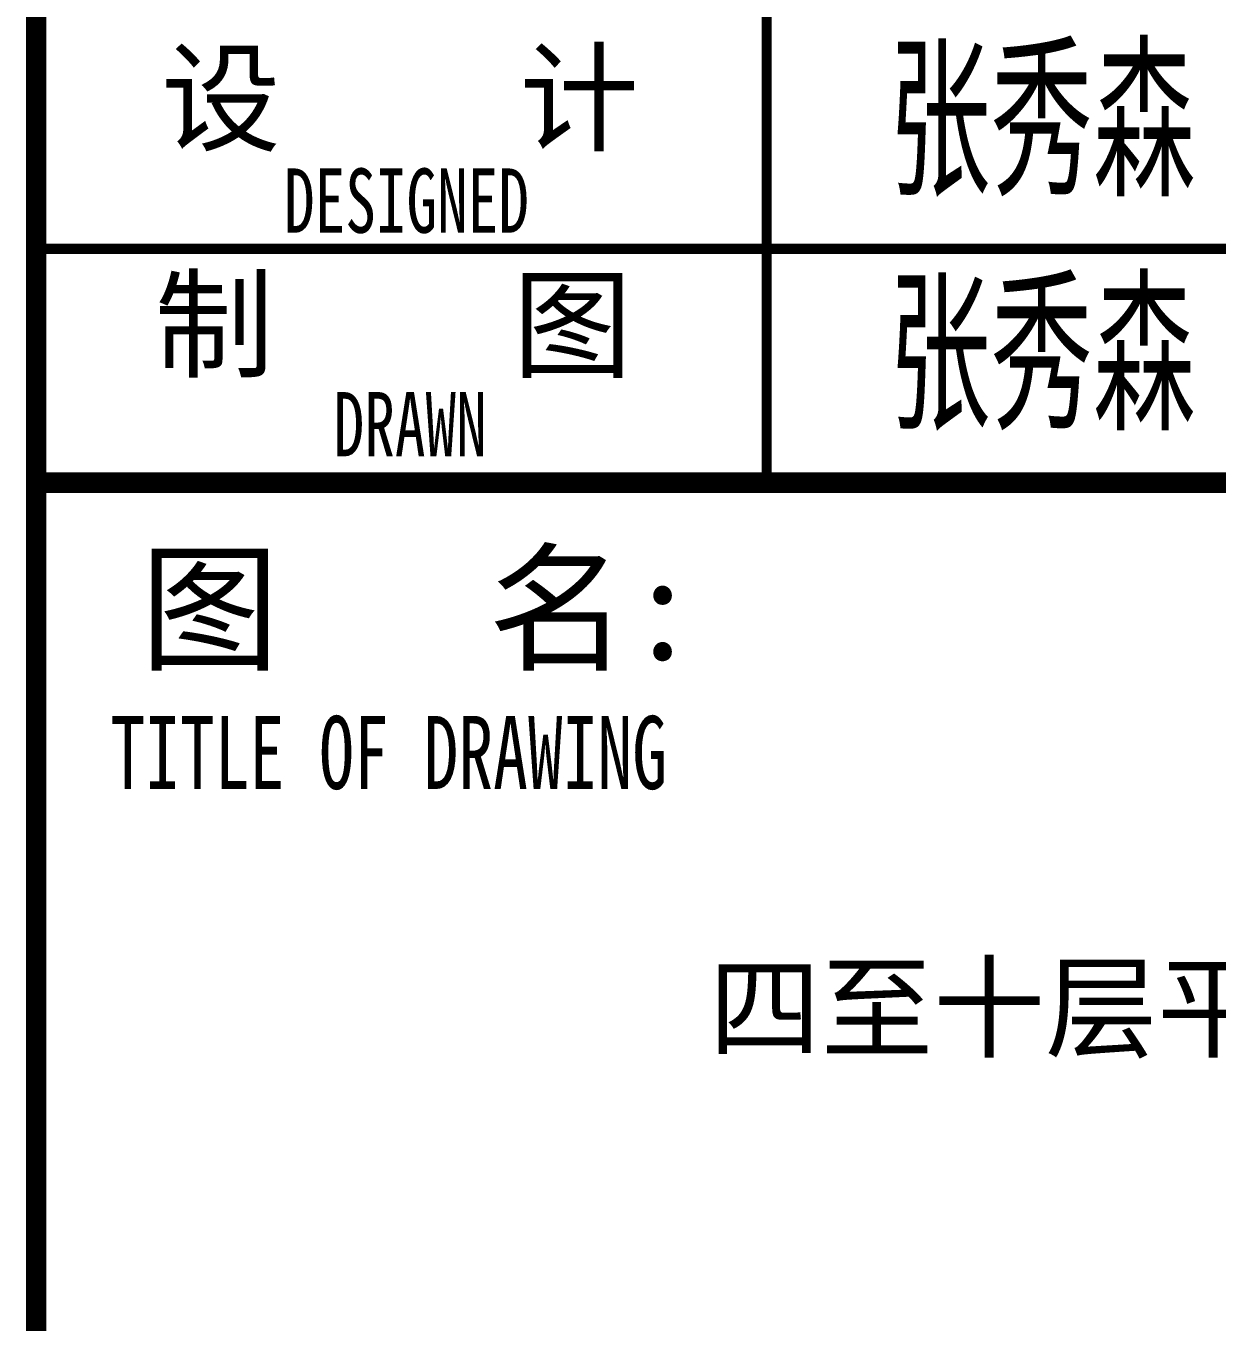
# Model space of a CAD drawing. Extents: x -518115 to 1124316, y -209821 to 1628073.
# Drawn here: x 889684 to 893760, y 415761 to 420195 of the extents above; entities that cross this region are included whole.
import ezdxf
from ezdxf.enums import TextEntityAlignment as Align

# ---------------------------------------------------------------- set-up
doc = ezdxf.new("R2010")
doc.units = 0
doc.header["$LTSCALE"] = 1000
doc.header["$MEASUREMENT"] = 0
doc.layers.add('可改文字', color=6, linetype='Continuous', lineweight=18)
doc.layers.add('图框', color=140, linetype='Continuous')
doc.layers.add('图签文字', color=147, linetype='Continuous')
doc.styles.add('宋体', font='', dxfattribs={"height": 50})
doc.styles.add('建筑图签-1', font='', dxfattribs={"width": 0.7})
doc.styles.add('建筑图签-2', font='TXT.shx', dxfattribs={"width": 0.5, "bigfont": 'HZTXT.shx'})
doc.styles.get('宋体').set_extended_font_data('SimSun')
doc.styles.get('建筑图签-1').set_extended_font_data('SimHei')

# ---------------------------------------------------------------- blocks, each defined once
blk = doc.blocks.new('TK')
at = {"layer": '图框'}
for points, const_width in [([(541480, 490313.7), (541480, 547713.7)], 70), ([(543979.5, 497114), (543980, 503514)], 35), ([(541480, 497914), (548480, 497914)], 35), ([(541480, 497114), (548480, 497114)], 70)]:
    blk.add_lwpolyline(points, dxfattribs=dict(at, const_width=const_width))
at = {"layer": '图框', "style": '建筑图签-1', "width": 0.7}
for s, p in [('DESIGNED ', (542799.5, 498079.1)), (' DRAWN   ', (542864.5, 497314.2))]:
    blk.add_text(s, height=220, dxfattribs=at).set_placement(p, align=Align.MIDDLE)
blk.add_text('TITLE OF DRAWING', height=250, dxfattribs=at).set_placement((541734, 496066.2))
at = {"layer": '图签文字', "color": 7, "style": '建筑图签-1'}
for s, height, p in [('设    计', 300, (541907.8, 498280.2)), ('制    图', 300, (541884.8, 497505.4)), ('图   名:', 350, (541835.2, 496508.8))]:
    blk.add_text(s, height=height, dxfattribs=at).set_placement(p)
at = {"layer": '图签文字', "color": 1, "style": '建筑图签-2', "width": 0.7}
for p in [(544396.3, 498094.1), (544396.3, 497294.1)]:
    blk.add_text('张秀森', height=500, dxfattribs=at).set_placement(p)

msp = doc.modelspace()

# ---------------------------------------------------------------- block references
msp.add_blockref('TK', (348239.1, -78481.8))

# ---------------------------------------------------------------- texts
at = {"layer": '可改文字', "color": 3, "style": '宋体'}
msp.add_text('四至十层平面图', height=281.28, dxfattribs=at).set_placement((893363.3, 416840.1), align=Align.MIDDLE)
msp.add_text('四至十层平面图', height=281.28, dxfattribs=at).set_placement((893363.3, 416840.1), align=Align.MIDDLE)

doc.saveas('drawing.dxf')
